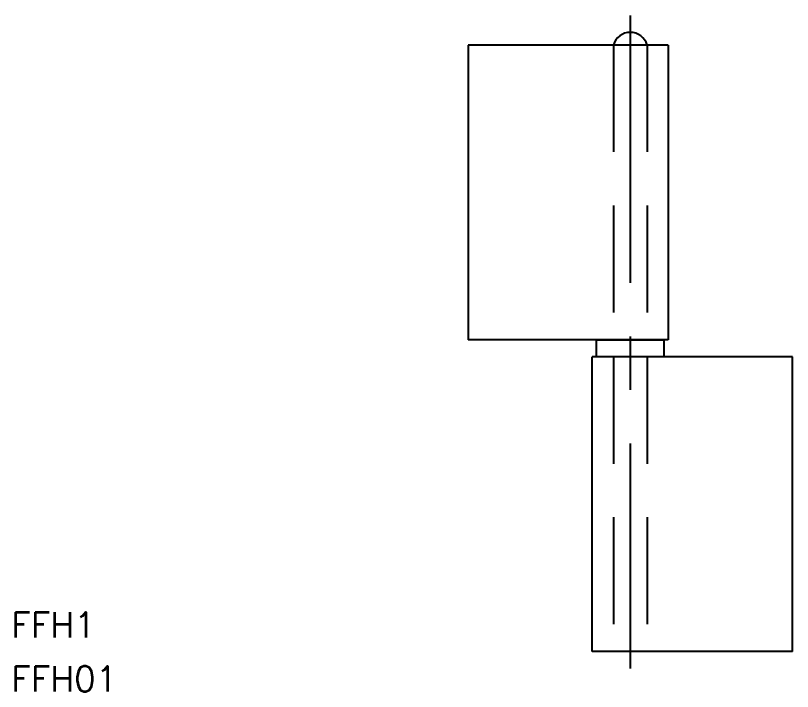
# Model space of a CAD drawing. Extents: x -73 to 19, y -149 to 151.
# Drawn here: x -72.9 to 19.3, y -148.6 to -68.3 of the extents above; entities that cross this region are included whole.
import ezdxf

# ---------------------------------------------------------------- set-up
doc = ezdxf.new("R2010")
doc.units = 0
doc.linetypes.add('CENTER', pattern=[50.8, 31.75, -6.35, 6.35, -6.35])
doc.linetypes.add('DASHED', pattern=[19.05, 12.7, -6.35])
doc.layers.get('0').update_dxf_attribs({"linetype": 'CONTINUOUS'})
doc.layers.add('CENTER', color=1, linetype='CONTINUOUS')
doc.styles.get("Standard").update_dxf_attribs({"font": 'txt.shx', "height": 3, "bigfont": 'bigfont.shx'})

msp = doc.modelspace()

# ---------------------------------------------------------------- linework, layer by layer
at = {"color": 7, "linetype": 'CONTINUOUS'}
for p, q in [((-19.25, -71.837), (-19.25, -106.837)), ((4.5, -71.837), (-19.25, -71.837)), ((2, -71.837), (-2, -71.837)), ((4.5, -71.837), (4.5, -106.837)), ((4.5, -106.837), (-19.25, -106.837)), ((-4, -106.837), (4, -106.837)), ((-4, -108.837), (-4, -106.837)), ((4, -106.837), (4, -108.837)), ((19.25, -108.837), (-4.5, -108.837)), ((-4.5, -143.837), (-4.5, -108.837)), ((19.25, -143.837), (19.25, -108.837)), ((19.25, -143.837), (-4.5, -143.837))]:
    msp.add_line(p, q, dxfattribs=at)
at = {"color": 3, "linetype": 'DASHED'}
for p, q in [((-2, -71.837), (-2, -106.837)), ((2, -71.837), (2, -106.837)), ((-2, -108.837), (-2, -143.837)), ((2, -108.837), (2, -143.837))]:
    msp.add_line(p, q, dxfattribs=at)
at = {"color": 7, "linetype": 'CONTINUOUS'}
msp.add_arc((0, -72.42), 2.083, 16.2602, 163.7398, dxfattribs=at)
at = {"layer": 'CENTER', "color": 1, "linetype": 'CENTER'}
msp.add_line((0, -68.337), (0, -145.837), dxfattribs=at)

# ---------------------------------------------------------------- texts
at = {"color": 7, "linetype": 'CONTINUOUS'}
for s, p in [('FFH1', (-73.453, -142.167)), ('FFH01', (-73.453, -148.578))]:
    msp.add_text(s, height=3, dxfattribs=at).set_placement(p)

doc.saveas('drawing.dxf')
